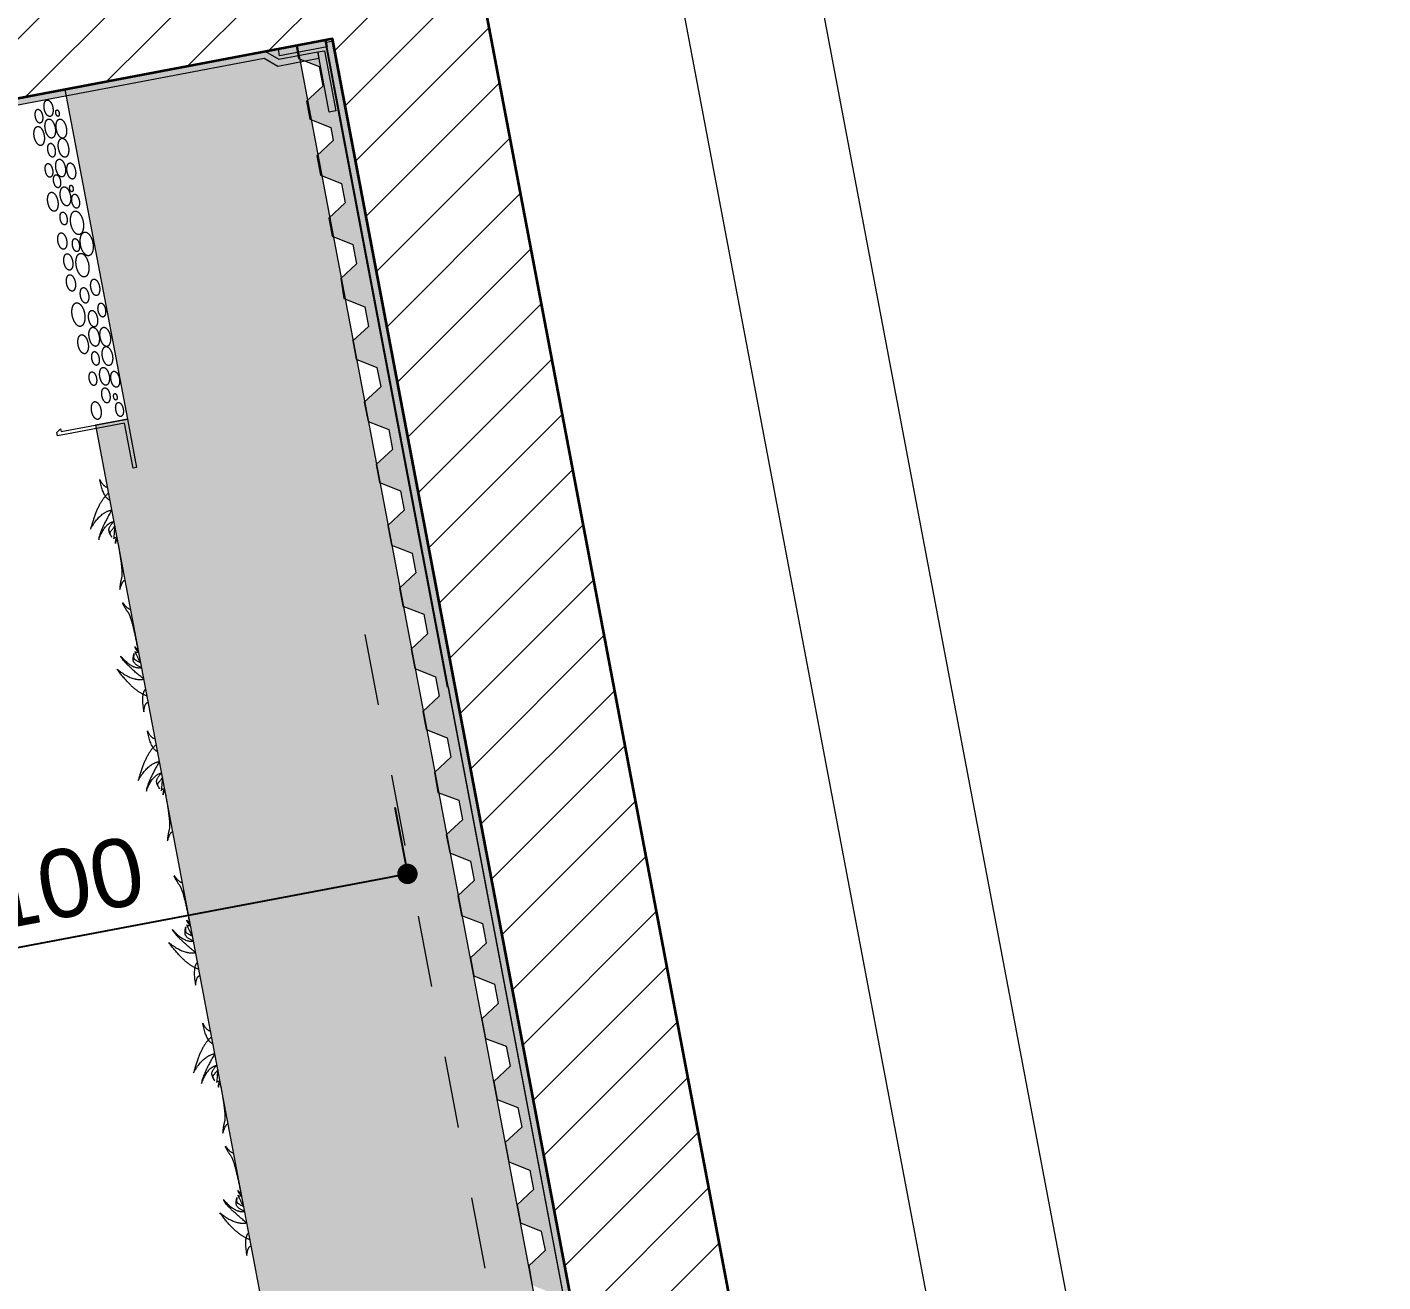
# Model space of a CAD drawing. Header units: centimetres. Extents: x 56941 to 84569, y -27946 to -11680.
# Drawn here: x 58322.1 to 58522.3, y -23960.7 to -23775.4 of the extents above; entities that cross this region are included whole.
import ezdxf

# ---------------------------------------------------------------- set-up
doc = ezdxf.new("R2010")
doc.units = ezdxf.units.CM
doc.header["$LTSCALE"] = 50.8
doc.header["$PDMODE"] = 1
doc.header["$PDSIZE"] = -2
doc.linetypes.add('Style de ligne -1', pattern=[0.41664, 0.20828, -0.20836])
doc.layers.get('0').update_dxf_attribs({"lineweight": 18})
for name, color, linetype, lineweight in [('0-PROJET-DESSINS CRÉES', 7, 'Continuous', 9), ('0-PROJET-ISOLATION', 7, 'Continuous', 13), ('0-PROJET-MENUISERIES EXT', 7, 'Continuous', 5), ('0-PROJET-MUR BETON', 7, 'Continuous', 35)]:
    doc.layers.add(name, color=color, linetype=linetype, lineweight=lineweight)
doc.styles.add('Arial', font='Arial')
doc.styles.add('Helvetica', font='Helvetica')
doc.dimstyles.new('IS cotation 1_20ème', dxfattribs={"dimtxt": 10.08724, "dimasz": 3.007568, "dimexe": 1, "dimexo": 15.875, "dimgap": 3, "dimtad": 1, "dimdec": 1, "dimtxsty": 'Helvetica', "dimblk": 'DOT', "dimblk1": 'DOT', "dimblk2": 'DOT', "dimcen": 0, "dimdle": 10, "dimazin": 0, "dimtfac": 1, "dimtdec": 1, "dimtix": 1, "dimtmove": 0, "dimatfit": 0, "dimldrblk": 'VW_FILLEDARROW', "dimfxl": 0, "dimfrac": 2, "dimtolj": 1, "dimarcsym": 0})

# ---------------------------------------------------------------- blocks, each defined once
blk = doc.blocks.new('Groupe-219-1')
at = {"layer": '0-PROJET-DESSINS CRÉES', "lineweight": 13}
for points in [[(19507.7, -45874.06), (19507.7, -45874.37), (19507.87, -45875), (19508.18, -45875.46), (19508.54, -45875.63), (19508.86, -45875.46), (19509.04, -45875), (19509.04, -45874.37), (19508.87, -45873.74), (19508.56, -45873.28), (19508.2, -45873.11), (19507.88, -45873.28), (19507.7, -45873.74), (19507.7, -45874.06)], [(19506.39, -45875.2), (19506.38, -45875.46), (19506.51, -45876), (19506.75, -45876.41), (19507.05, -45876.59), (19507.32, -45876.49), (19507.5, -45876.13), (19507.52, -45875.62), (19507.39, -45875.08), (19507.15, -45874.67), (19506.85, -45874.49), (19506.58, -45874.59), (19506.41, -45874.95), (19506.39, -45875.2)], [(19507.84, -45876.92), (19507.83, -45877.28), (19508.01, -45878.02), (19508.36, -45878.58), (19508.77, -45878.82), (19509.14, -45878.66), (19509.37, -45878.16), (19509.4, -45877.45), (19509.22, -45876.71), (19508.88, -45876.15), (19508.46, -45875.91), (19508.09, -45876.06), (19507.86, -45876.56), (19507.84, -45876.92)], [(19509.72, -45874.64), (19509.65, -45874.6), (19509.52, -45874.64), (19509.44, -45874.8), (19509.42, -45875.04), (19509.48, -45875.29), (19509.59, -45875.49), (19509.73, -45875.58), (19509.86, -45875.54), (19509.94, -45875.38), (19509.96, -45875.14), (19509.9, -45874.89), (19509.79, -45874.69), (19509.72, -45874.64)], [(19509.55, -45876.47), (19509.46, -45876.77), (19509.5, -45877.51), (19509.73, -45878.22), (19510.11, -45878.7), (19510.53, -45878.83), (19510.87, -45878.56), (19511.05, -45877.98), (19511.01, -45877.23), (19510.77, -45876.52), (19510.39, -45876.04), (19509.98, -45875.92), (19509.64, -45876.18), (19509.55, -45876.47)], [(19506.21, -45878.01), (19506.2, -45878.37), (19506.38, -45879.11), (19506.73, -45879.67), (19507.14, -45879.91), (19507.51, -45879.76), (19507.74, -45879.25), (19507.77, -45878.54), (19507.59, -45877.8), (19507.25, -45877.24), (19506.83, -45877), (19506.46, -45877.15), (19506.23, -45877.66), (19506.21, -45878.01)], [(19508.25, -45880.22), (19508.24, -45880.48), (19508.36, -45881.01), (19508.61, -45881.43), (19508.91, -45881.61), (19509.18, -45881.51), (19509.35, -45881.15), (19509.38, -45880.64), (19509.25, -45880.1), (19509, -45879.69), (19508.71, -45879.51), (19508.43, -45879.61), (19508.26, -45879.97), (19508.25, -45880.22)], [(19509.8, -45879.76), (19509.79, -45880.12), (19509.97, -45880.86), (19510.32, -45881.42), (19510.73, -45881.66), (19511.1, -45881.51), (19511.33, -45881.01), (19511.36, -45880.29), (19511.18, -45879.55), (19510.84, -45878.99), (19510.42, -45878.75), (19510.05, -45878.91), (19509.82, -45879.41), (19509.8, -45879.76)], [(19509.43, -45883.04), (19509.45, -45883.39), (19509.69, -45884.04), (19510.05, -45884.46), (19510.43, -45884.54), (19510.74, -45884.27), (19510.89, -45883.7), (19510.84, -45883), (19510.6, -45882.35), (19510.25, -45881.93), (19509.86, -45881.85), (19509.55, -45882.12), (19509.4, -45882.69), (19509.43, -45883.04)], [(19507.87, -45883.2), (19507.86, -45883.46), (19507.99, -45883.99), (19508.23, -45884.41), (19508.53, -45884.59), (19508.8, -45884.49), (19508.97, -45884.13), (19509, -45883.62), (19508.87, -45883.08), (19508.63, -45882.67), (19508.33, -45882.49), (19508.06, -45882.59), (19507.88, -45882.95), (19507.87, -45883.2)], [(19511.2, -45882.7), (19511.1, -45882.9), (19511.05, -45883.49), (19511.19, -45884.12), (19511.47, -45884.62), (19511.81, -45884.85), (19512.14, -45884.76), (19512.35, -45884.37), (19512.39, -45883.77), (19512.26, -45883.14), (19511.98, -45882.65), (19511.63, -45882.41), (19511.31, -45882.5), (19511.2, -45882.7)], [(19509.1, -45884.8), (19509.08, -45885.04), (19509.2, -45885.55), (19509.42, -45885.95), (19509.7, -45886.13), (19509.96, -45886.05), (19510.13, -45885.73), (19510.16, -45885.25), (19510.05, -45884.74), (19509.82, -45884.34), (19509.54, -45884.16), (19509.28, -45884.24), (19509.12, -45884.56), (19509.1, -45884.8)], [(19510.09, -45886.93), (19510.07, -45887.29), (19510.26, -45888.02), (19510.6, -45888.59), (19511.02, -45888.82), (19511.39, -45888.67), (19511.62, -45888.17), (19511.65, -45887.46), (19511.47, -45886.72), (19511.12, -45886.15), (19510.71, -45885.92), (19510.34, -45886.07), (19510.1, -45886.57), (19510.09, -45886.93)], [(19511.77, -45885.77), (19511.7, -45885.72), (19511.57, -45885.76), (19511.49, -45885.92), (19511.47, -45886.16), (19511.53, -45886.42), (19511.64, -45886.62), (19511.78, -45886.71), (19511.91, -45886.67), (19512, -45886.51), (19512.01, -45886.27), (19511.96, -45886.01), (19511.84, -45885.81), (19511.77, -45885.77)], [(19508.23, -45887.73), (19508.21, -45888.09), (19508.39, -45888.83), (19508.74, -45889.39), (19509.15, -45889.63), (19509.52, -45889.48), (19509.76, -45888.98), (19509.78, -45888.26), (19509.6, -45887.52), (19509.26, -45886.96), (19508.84, -45886.72), (19508.47, -45886.88), (19508.24, -45887.38), (19508.23, -45887.73)], [(19511.79, -45887.91), (19511.8, -45888.18), (19511.97, -45888.71), (19512.25, -45889.07), (19512.55, -45889.17), (19512.81, -45888.98), (19512.94, -45888.56), (19512.92, -45888.01), (19512.75, -45887.48), (19512.47, -45887.12), (19512.17, -45887.02), (19511.91, -45887.21), (19511.78, -45887.64), (19511.79, -45887.91)], [(19510.07, -45890.3), (19510.05, -45890.54), (19510.16, -45891.05), (19510.39, -45891.45), (19510.67, -45891.63), (19510.93, -45891.55), (19511.1, -45891.23), (19511.13, -45890.75), (19511.02, -45890.24), (19510.79, -45889.84), (19510.51, -45889.66), (19510.25, -45889.74), (19510.08, -45890.06), (19510.07, -45890.3)], [(19511.61, -45891.02), (19511.64, -45891.48), (19511.94, -45892.35), (19512.41, -45892.94), (19512.92, -45893.08), (19513.34, -45892.74), (19513.55, -45892), (19513.5, -45891.08), (19513.2, -45890.21), (19512.73, -45889.63), (19512.22, -45889.49), (19511.8, -45889.83), (19511.59, -45890.56), (19511.61, -45891.02)], [(19509.73, -45893.66), (19509.72, -45893.97), (19509.9, -45894.6), (19510.21, -45895.07), (19510.57, -45895.23), (19510.88, -45895.06), (19511.07, -45894.6), (19511.07, -45893.97), (19510.89, -45893.34), (19510.58, -45892.88), (19510.22, -45892.71), (19509.91, -45892.88), (19509.73, -45893.34), (19509.73, -45893.66)], [(19511.89, -45894.23), (19511.87, -45894.47), (19511.98, -45894.98), (19512.21, -45895.38), (19512.49, -45895.56), (19512.75, -45895.48), (19512.92, -45895.16), (19512.95, -45894.68), (19512.84, -45894.17), (19512.61, -45893.77), (19512.33, -45893.59), (19512.07, -45893.67), (19511.9, -45893.99), (19511.89, -45894.23)], [(19513.05, -45894.13), (19513.07, -45894.6), (19513.37, -45895.47), (19513.84, -45896.05), (19514.36, -45896.19), (19514.77, -45895.85), (19514.98, -45895.12), (19514.93, -45894.19), (19514.63, -45893.32), (19514.16, -45892.74), (19513.65, -45892.6), (19513.23, -45892.94), (19513.02, -45893.67), (19513.05, -45894.13)], [(19510.62, -45896.74), (19510.61, -45897.06), (19510.79, -45897.69), (19511.1, -45898.15), (19511.46, -45898.32), (19511.77, -45898.15), (19511.96, -45897.69), (19511.96, -45897.06), (19511.78, -45896.43), (19511.47, -45895.96), (19511.11, -45895.8), (19510.8, -45895.97), (19510.62, -45896.43), (19510.62, -45896.74)], [(19512.42, -45897.27), (19512.44, -45897.73), (19512.74, -45898.6), (19513.21, -45899.19), (19513.73, -45899.33), (19514.14, -45898.99), (19514.35, -45898.25), (19514.3, -45897.33), (19514, -45896.46), (19513.53, -45895.88), (19513.02, -45895.74), (19512.6, -45896.08), (19512.39, -45896.81), (19512.42, -45897.27)], [(19511.01, -45899.85), (19511, -45900.16), (19511.18, -45900.79), (19511.49, -45901.25), (19511.85, -45901.42), (19512.16, -45901.25), (19512.35, -45900.79), (19512.35, -45900.16), (19512.17, -45899.53), (19511.86, -45899.07), (19511.5, -45898.9), (19511.19, -45899.07), (19511.01, -45899.53), (19511.01, -45899.85)], [(19514.58, -45900.5), (19514.58, -45900.82), (19514.76, -45901.45), (19515.07, -45901.91), (19515.43, -45902.08), (19515.74, -45901.91), (19515.92, -45901.44), (19515.93, -45900.81), (19515.75, -45900.18), (19515.44, -45899.72), (19515.08, -45899.55), (19514.77, -45899.72), (19514.58, -45900.18), (19514.58, -45900.5)], [(19513.2, -45901.06), (19513.09, -45901.23), (19513.03, -45901.79), (19513.14, -45902.41), (19513.4, -45902.91), (19513.74, -45903.17), (19514.05, -45903.11), (19514.27, -45902.75), (19514.33, -45902.19), (19514.22, -45901.58), (19513.96, -45901.08), (19513.63, -45900.82), (19513.31, -45900.88), (19513.2, -45901.06)], [(19511.82, -45904.57), (19511.85, -45905.03), (19512.15, -45905.9), (19512.62, -45906.49), (19513.13, -45906.63), (19513.55, -45906.28), (19513.76, -45905.55), (19513.71, -45904.63), (19513.41, -45903.76), (19512.94, -45903.18), (19512.42, -45903.04), (19512.01, -45903.38), (19511.79, -45904.11), (19511.82, -45904.57)], [(19515.68, -45903.68), (19515.65, -45903.92), (19515.73, -45904.47), (19515.95, -45904.94), (19516.25, -45905.2), (19516.54, -45905.18), (19516.75, -45904.89), (19516.82, -45904.4), (19516.73, -45903.85), (19516.52, -45903.38), (19516.22, -45903.12), (19515.93, -45903.14), (19515.72, -45903.43), (19515.68, -45903.68)], [(19514.27, -45905.12), (19514.27, -45905.44), (19514.45, -45906.07), (19514.76, -45906.53), (19515.12, -45906.7), (19515.43, -45906.53), (19515.61, -45906.06), (19515.62, -45905.43), (19515.44, -45904.8), (19515.13, -45904.34), (19514.77, -45904.17), (19514.46, -45904.34), (19514.27, -45904.8), (19514.27, -45905.12)], [(19512.7, -45908.76), (19512.68, -45909.12), (19512.87, -45909.86), (19513.21, -45910.42), (19513.63, -45910.66), (19514, -45910.5), (19514.23, -45910), (19514.26, -45909.29), (19514.08, -45908.55), (19513.73, -45907.99), (19513.32, -45907.75), (19512.95, -45907.9), (19512.71, -45908.4), (19512.7, -45908.76)], [(19514.33, -45907.67), (19514.32, -45908.03), (19514.5, -45908.77), (19514.84, -45909.33), (19515.26, -45909.57), (19515.63, -45909.41), (19515.86, -45908.91), (19515.89, -45908.2), (19515.71, -45907.46), (19515.36, -45906.9), (19514.95, -45906.66), (19514.58, -45906.81), (19514.34, -45907.31), (19514.33, -45907.67)], [(19516.03, -45907.22), (19515.94, -45907.52), (19515.98, -45908.26), (19516.22, -45908.97), (19516.6, -45909.45), (19517.01, -45909.58), (19517.36, -45909.31), (19517.53, -45908.72), (19517.5, -45907.98), (19517.26, -45907.27), (19516.88, -45906.79), (19516.46, -45906.66), (19516.12, -45906.93), (19516.03, -45907.22)], [(19516.29, -45910.51), (19516.27, -45910.87), (19516.46, -45911.61), (19516.8, -45912.17), (19517.21, -45912.41), (19517.59, -45912.26), (19517.82, -45911.75), (19517.85, -45911.04), (19517.67, -45910.3), (19517.32, -45909.74), (19516.91, -45909.5), (19516.53, -45909.65), (19516.3, -45910.15), (19516.29, -45910.51)], [(19514.74, -45910.97), (19514.72, -45911.23), (19514.85, -45911.76), (19515.1, -45912.18), (19515.39, -45912.36), (19515.67, -45912.26), (19515.84, -45911.9), (19515.86, -45911.39), (19515.74, -45910.85), (19515.49, -45910.44), (19515.19, -45910.26), (19514.92, -45910.36), (19514.75, -45910.71), (19514.74, -45910.97)], [(19514.36, -45913.95), (19514.34, -45914.21), (19514.47, -45914.74), (19514.72, -45915.16), (19515.02, -45915.34), (19515.29, -45915.23), (19515.46, -45914.88), (19515.49, -45914.37), (19515.36, -45913.83), (19515.11, -45913.42), (19514.81, -45913.24), (19514.54, -45913.34), (19514.37, -45913.69), (19514.36, -45913.95)], [(19515.91, -45913.79), (19515.94, -45914.14), (19516.18, -45914.78), (19516.53, -45915.21), (19516.92, -45915.29), (19517.23, -45915.02), (19517.38, -45914.45), (19517.33, -45913.75), (19517.09, -45913.1), (19516.73, -45912.68), (19516.35, -45912.59), (19516.04, -45912.87), (19515.89, -45913.44), (19515.91, -45913.79)], [(19517.69, -45913.45), (19517.58, -45913.65), (19517.54, -45914.24), (19517.67, -45914.87), (19517.95, -45915.37), (19518.3, -45915.6), (19518.62, -45915.51), (19518.83, -45915.11), (19518.88, -45914.52), (19518.74, -45913.89), (19518.46, -45913.39), (19518.12, -45913.16), (19517.79, -45913.25), (19517.69, -45913.45)], [(19516.26, -45916.13), (19516.2, -45916.38), (19516.26, -45916.97), (19516.47, -45917.51), (19516.78, -45917.85), (19517.11, -45917.89), (19517.36, -45917.63), (19517.47, -45917.14), (19517.41, -45916.54), (19517.2, -45916), (19516.89, -45915.67), (19516.56, -45915.62), (19516.31, -45915.88), (19516.26, -45916.13)], [(19514.7, -45918.84), (19514.72, -45919.19), (19514.96, -45919.84), (19515.32, -45920.26), (19515.7, -45920.35), (19516.01, -45920.07), (19516.16, -45919.51), (19516.11, -45918.81), (19515.87, -45918.16), (19515.51, -45917.74), (19515.13, -45917.65), (19514.82, -45917.93), (19514.67, -45918.49), (19514.7, -45918.84)], [(19518.26, -45916.52), (19518.19, -45916.47), (19518.06, -45916.51), (19517.98, -45916.67), (19517.96, -45916.91), (19518.02, -45917.17), (19518.13, -45917.37), (19518.27, -45917.46), (19518.4, -45917.42), (19518.48, -45917.25), (19518.5, -45917.02), (19518.44, -45916.76), (19518.33, -45916.56), (19518.26, -45916.52)], [(19518.28, -45918.66), (19518.29, -45918.93), (19518.46, -45919.46), (19518.73, -45919.82), (19519.04, -45919.92), (19519.29, -45919.73), (19519.43, -45919.3), (19519.41, -45918.76), (19519.23, -45918.23), (19518.96, -45917.87), (19518.65, -45917.77), (19518.4, -45917.96), (19518.26, -45918.38), (19518.28, -45918.66)]]:
    blk.add_open_spline(points, degree=2, dxfattribs=at)
blk = doc.blocks.new('Groupe-252-1')
at = {"layer": '0-PROJET-DESSINS CRÉES', "color": 7, "linetype": 'Continuous', "lineweight": 5}
for points in [[(19517.41, -45932.23), (19516.43, -45931.82), (19515.93, -45929.18)], [(19515.93, -45929.18), (19516.49, -45930.31), (19517.04, -45930.29)], [(19517.22, -45931.21), (19515.65, -45932.44), (19514.55, -45936.51)], [(19514.55, -45936.51), (19515.96, -45934), (19517.68, -45933.68)], [(19517.68, -45933.68), (19515.75, -45937.14), (19515.77, -45938.09)], [(19515.77, -45938.09), (19516.62, -45935.65), (19518.01, -45935.39)], [(19518.01, -45935.39), (19517.16, -45936.26), (19517.33, -45937.18), (19517.73, -45937.71)], [(19517.73, -45937.71), (19517.37, -45937.13), (19517.56, -45936.81), (19518.14, -45936.08)], [(19518.14, -45936.08), (19517.97, -45938.09), (19517.99, -45937.77), (19518.44, -45937.69)], [(19518.44, -45937.69), (19518.17, -45938.18), (19518.24, -45938.61)], [(19518.24, -45938.61), (19518.34, -45938.15), (19518.53, -45938.12)], [(19518.53, -45938.12), (19519.32, -45942.33), (19519.19, -45943.53)], [(19519.19, -45943.53), (19518.93, -45944.49), (19518.88, -45945.33)], [(19518.91, -45945.41), (19519.26, -45944.11), (19519.65, -45944.04)]]:
    blk.add_open_spline(points, degree=2, dxfattribs=at)
blk = doc.blocks.new('Groupe-253-1')
at = {"layer": '0-PROJET-DESSINS CRÉES', "color": 7, "linetype": 'Continuous', "lineweight": 5}
for points in [[(19519.27, -45947.29), (19520.07, -45948.37), (19520.46, -45948.3)], [(19520.22, -45948.94), (19519.62, -45948.14), (19519.27, -45947.37)], [(19521.58, -45954.21), (19520.78, -45950.01), (19520.22, -45948.94)], [(19521.66, -45954.65), (19521.23, -45954.3), (19521.13, -45953.87)], [(19521.13, -45953.87), (19521.4, -45954.26), (19521.58, -45954.21)], [(19522.42, -45958.66), (19519.35, -45956.15), (19519.02, -45955.25)], [(19519.02, -45955.25), (19520.7, -45957.22), (19522.09, -45956.95)], [(19522.09, -45956.95), (19520.99, -45956.45), (19520.81, -45955.53), (19520.99, -45954.89)], [(19520.99, -45954.89), (19520.86, -45955.56), (19521.16, -45955.8), (19521.96, -45956.26)], [(19521.96, -45956.26), (19521.07, -45954.45), (19521.21, -45954.74), (19521.66, -45954.65)], [(19522.89, -45961.13), (19520.98, -45960.56), (19518.47, -45957.17)], [(19518.47, -45957.17), (19520.69, -45958.99), (19522.42, -45958.66)], [(19522.69, -45960.11), (19521.93, -45960.84), (19522.43, -45963.49)], [(19522.43, -45963.49), (19522.54, -45962.23), (19523.06, -45962.05)]]:
    blk.add_open_spline(points, degree=2, dxfattribs=at)
blk = doc.blocks.new('Groupe-254-1')
at = {"layer": '0-PROJET-DESSINS CRÉES', "color": 7, "linetype": 'Continuous', "lineweight": 5}
for points in [[(19524.45, -45969.36), (19523.47, -45968.96), (19522.97, -45966.31)], [(19522.97, -45966.31), (19523.53, -45967.44), (19524.08, -45967.42)], [(19524.26, -45968.34), (19522.69, -45969.57), (19521.59, -45973.64)], [(19521.59, -45973.64), (19523, -45971.14), (19524.72, -45970.81)], [(19524.72, -45970.81), (19522.79, -45974.27), (19522.81, -45975.22)], [(19522.81, -45975.22), (19523.66, -45972.78), (19525.05, -45972.52)], [(19525.05, -45972.52), (19524.2, -45973.39), (19524.37, -45974.31), (19524.77, -45974.84)], [(19524.77, -45974.84), (19524.41, -45974.26), (19524.6, -45973.94), (19525.18, -45973.21)], [(19525.18, -45973.21), (19525, -45975.22), (19525.03, -45974.91), (19525.48, -45974.82)], [(19525.48, -45974.82), (19525.21, -45975.31), (19525.28, -45975.74)], [(19525.28, -45975.74), (19525.38, -45975.28), (19525.56, -45975.26)], [(19525.56, -45975.26), (19526.36, -45979.46), (19526.23, -45980.66)], [(19526.23, -45980.66), (19525.97, -45981.63), (19525.91, -45982.47)], [(19525.95, -45982.54), (19526.3, -45981.24), (19526.68, -45981.17)]]:
    blk.add_open_spline(points, degree=2, dxfattribs=at)
blk = doc.blocks.new('Groupe-255-1')
at = {"layer": '0-PROJET-DESSINS CRÉES', "color": 7, "linetype": 'Continuous', "lineweight": 5}
for points in [[(19527.86, -45989.3), (19527.27, -45988.5), (19526.91, -45987.74)], [(19526.92, -45987.65), (19527.72, -45988.73), (19528.1, -45988.66)], [(19529.22, -45994.58), (19528.42, -45990.37), (19527.86, -45989.3)], [(19530.06, -45999.02), (19526.99, -45996.51), (19526.66, -45995.61)], [(19526.66, -45995.61), (19528.35, -45997.58), (19529.74, -45997.31)], [(19529.74, -45997.31), (19528.63, -45996.81), (19528.46, -45995.89), (19528.63, -45995.25)], [(19528.63, -45995.25), (19528.51, -45995.92), (19528.8, -45996.16), (19529.61, -45996.62)], [(19529.3, -45995.01), (19528.87, -45994.66), (19528.78, -45994.23)], [(19528.78, -45994.23), (19529.04, -45994.62), (19529.22, -45994.58)], [(19529.61, -45996.62), (19528.71, -45994.82), (19528.85, -45995.1), (19529.3, -45995.01)], [(19530.53, -46001.49), (19528.62, -46000.92), (19526.11, -45997.53)], [(19526.11, -45997.53), (19528.33, -45999.35), (19530.06, -45999.02)], [(19530.34, -46000.47), (19529.58, -46001.2), (19530.08, -46003.85)], [(19530.08, -46003.85), (19530.18, -46002.59), (19530.7, -46002.41)]]:
    blk.add_open_spline(points, degree=2, dxfattribs=at)
blk = doc.blocks.new('Groupe-256-1')
at = {"layer": '0-PROJET-DESSINS CRÉES', "color": 7, "linetype": 'Continuous', "lineweight": 5}
for points in [[(19532.61, -46012.51), (19531.64, -46012.11), (19531.14, -46009.46)], [(19531.14, -46009.46), (19531.7, -46010.59), (19532.25, -46010.57)], [(19532.42, -46011.49), (19530.86, -46012.72), (19529.76, -46016.79)], [(19529.76, -46016.79), (19531.16, -46014.29), (19532.89, -46013.96)], [(19532.89, -46013.96), (19530.95, -46017.42), (19530.97, -46018.37)], [(19530.97, -46018.37), (19531.82, -46015.93), (19533.21, -46015.67)], [(19533.21, -46015.67), (19532.36, -46016.54), (19532.54, -46017.46), (19532.93, -46017.99)], [(19532.93, -46017.99), (19532.57, -46017.41), (19532.76, -46017.09), (19533.34, -46016.36)], [(19533.34, -46016.36), (19533.17, -46018.37), (19533.2, -46018.05), (19533.65, -46017.97)], [(19533.65, -46017.97), (19533.37, -46018.46), (19533.44, -46018.89)], [(19533.44, -46018.89), (19533.54, -46018.43), (19533.73, -46018.41)], [(19533.73, -46018.41), (19534.53, -46022.61), (19534.39, -46023.81)], [(19534.39, -46023.81), (19534.13, -46024.77), (19534.08, -46025.62)], [(19534.12, -46025.69), (19534.47, -46024.39), (19534.85, -46024.32)]]:
    blk.add_open_spline(points, degree=2, dxfattribs=at)
blk = doc.blocks.new('Groupe-257-1')
at = {"layer": '0-PROJET-DESSINS CRÉES', "color": 7, "linetype": 'Continuous', "lineweight": 5}
for points in [[(19535.42, -46029.22), (19534.83, -46028.42), (19534.47, -46027.66)], [(19534.48, -46027.57), (19535.28, -46028.65), (19535.66, -46028.58)], [(19536.78, -46034.5), (19535.98, -46030.29), (19535.42, -46029.22)], [(19537.62, -46038.94), (19534.55, -46036.43), (19534.22, -46035.53)], [(19534.22, -46035.53), (19535.91, -46037.5), (19537.3, -46037.23)], [(19537.3, -46037.23), (19536.19, -46036.73), (19536.02, -46035.81), (19536.19, -46035.17)], [(19536.19, -46035.17), (19536.07, -46035.84), (19536.36, -46036.08), (19537.17, -46036.54)], [(19536.86, -46034.93), (19536.43, -46034.58), (19536.34, -46034.15)], [(19536.34, -46034.15), (19536.6, -46034.54), (19536.78, -46034.5)], [(19537.17, -46036.54), (19536.27, -46034.74), (19536.41, -46035.02), (19536.86, -46034.93)], [(19538.09, -46041.41), (19536.18, -46040.84), (19533.67, -46037.45)], [(19533.67, -46037.45), (19535.89, -46039.27), (19537.62, -46038.94)], [(19537.9, -46040.39), (19537.14, -46041.12), (19537.64, -46043.77)], [(19537.64, -46043.77), (19537.74, -46042.52), (19538.26, -46042.33)]]:
    blk.add_open_spline(points, degree=2, dxfattribs=at)
blk = doc.blocks.new('Groupe-258-1')
at = {"layer": '0-PROJET-DESSINS CRÉES', "color": 7}
for name in ['Groupe-252-1', 'Groupe-253-1', 'Groupe-254-1', 'Groupe-255-1', 'Groupe-256-1', 'Groupe-257-1']:
    blk.add_blockref(name, (0, 0), dxfattribs=at)
blk = doc.blocks.new('_DOT')
at = {"color": 0, "linetype": 'ByBlock', "lineweight": -2}
blk.add_line((-0.5, 0), (-1, 0), dxfattribs=at)
at = {"color": 0, "linetype": 'ByBlock', "const_width": 0.5}
blk.add_lwpolyline([(-0.25, 0, 1), (0.25, 0, 1)], format="xyb", close=True, dxfattribs=at)
blk = doc.blocks.new('*D453')
at = {"layer": '0-PROJET-DESSINS CRÉES', "color": 0, "linetype": 'Continuous', "lineweight": -2}
for p, q in [((58376.41, -23890.62), (58378.46, -23901.43)), ((58375.32, -23901.01), (58282.91, -23918.51)), ((58278.09, -23909.24), (58280.14, -23920.05))]:
    blk.add_line(p, q, dxfattribs=at)
at = {"layer": 'Defpoints', "color": 0}
for p in [(58352, -23761.72), (58271.65, -23875.22), (58279.95, -23919.07)]:
    blk.add_point(p, dxfattribs=at)
at = {"layer": '0-PROJET-DESSINS CRÉES', "color": 0, "lineweight": -2, "xscale": 3.007568359375, "yscale": 3.007568359375, "zscale": 3.007568359375}
for p, rotation in [((58378.27, -23900.45), 10.72359474388783), ((58279.95, -23919.07), 190.7235947438878)]:
    blk.add_blockref('_DOT', p, dxfattribs=dict(at, rotation=rotation))
at = {"layer": '0-PROJET-DESSINS CRÉES', "color": 0, "lineweight": 13, "insert": (58327.62, -23901.87), "char_height": 10.069, "attachment_point": 5, "rotation": 10.7236, "style": 'Arial'}
blk.add_mtext('\\A1;100', dxfattribs=at)
blk = doc.blocks.new('VW_FILLEDARROW')
at = {"linetype": 'Continuous', "lineweight": 0}
blk.add_hatch(color=0, dxfattribs=at).paths.add_polyline_path([(-10.557, 2.829), (0, 0), (-10.557, -2.829)])
at = {"color": 0, "linetype": 'Continuous', "lineweight": 5, "flags": 128}
blk.add_lwpolyline([(-10.557, 2.829), (0, 0), (-10.557, -2.829)], close=True, dxfattribs=at)

msp = doc.modelspace()

# ---------------------------------------------------------------- hatches: boundary and pattern name
at = {"layer": '0-PROJET-DESSINS CRÉES', "linetype": 'Continuous', "lineweight": 18}
h = msp.add_hatch(dxfattribs=at)
h.set_pattern_fill('Sable-3', color=252, style=0, pattern_type=2)
h.set_pattern_definition([(-57.3808, (805976.2092, -272820.6966), (-2.526815418, -1.61715919), [0.004, -7.996]), (-45, (805975.3686, -272820.373), (-1.828799997, -1.828799997), [0.025863138, -2.560450621]), (-45, (805975.4879, -272821.1308), (-1.828799997, -1.828799997), [0.025863138, -2.560450621]), (-45, (805975.9217, -272819.2517), (-1.828799997, -1.828799997), [0.025863138, -2.560450621]), (-45, (805975.1149, -272819.8067), (-1.828799997, -1.828799997), [0.025863138, -2.560450621]), (-45, (805974.6815, -272820.2255), (-1.828799997, -1.828799997), [0.025863138, -2.560450621]), (-45, (805975.0109, -272820.8527), (-1.828799997, -1.828799997), [0.025863138, -2.560450621]), (-45, (805977.0952, -272820.309), (-1.828799997, -1.828799997), [0.025863138, -2.560450621]), (-45, (805975.699, -272821.437), (-1.828799997, -1.828799997), [0.064657844, -2.5216559146]), (-45, (805976.382, -272820.2206), (-1.828799997, -1.828799997), [0.025863138, -2.560450621]), (-45, (805975.1338, -272819.3063), (-1.828799997, -1.828799997), [0.025863138, -2.560450621]), (-45, (805976.461, -272819.7396), (-1.828799997, -1.828799997), [0.064657844, -2.5216559146]), (-45, (805974.175, -272820.5307), (-1.828799997, -1.828799997), [0.025863138, -2.560450621]), (-45, (805975.7221, -272820.116), (-1.828799997, -1.828799997), [0.064657844, -2.5216559146]), (-45, (805974.378, -272819.6533), (-1.828799997, -1.828799997), [0.064657844, -2.5216559146])])
h.paths.add_polyline_path([(58327.7, -23784.64), (58336.91, -23833.29), (58332.22, -23834.18), (58387.75, -24127.4), (58426.79, -24120.01), (58362.05, -23778.14)])
at = {"layer": '0-PROJET-DESSINS CRÉES', "linetype": 'Continuous', "lineweight": 0}
msp.add_hatch(color=254, dxfattribs=at).paths.add_polyline_path([(58366.11, -23777.37), (58361.82, -23778.18), (58362.17, -23780.04), (58365.24, -23781.25), (58365.79, -23784.13), (58363.37, -23786.38), (58363.87, -23789.04), (58366.95, -23790.25), (58367.15, -23791.33), (58367.31, -23792.16), (58364.89, -23794.41), (58365.44, -23797.3), (58368.51, -23798.51), (58369.06, -23801.39), (58366.64, -23803.64), (58367.14, -23806.3), (58370.21, -23807.51), (58370.76, -23810.39), (58368.45, -23812.54), (58368.89, -23815.52), (58371.96, -23816.73), (58372.51, -23819.62), (58370.19, -23821.77), (58370.7, -23824.46), (58373.77, -23825.67), (58374.32, -23828.55), (58371.9, -23830.8), (58372.45, -23833.68), (58375.51, -23834.83), (58376.07, -23837.77), (58373.65, -23840.02), (58374.15, -23842.68), (58377.23, -23843.89), (58377.77, -23846.77), (58375.35, -23849.02), (58375.9, -23851.91), (58378.97, -23853.12), (58379.52, -23856), (58377.1, -23858.25), (58377.6, -23860.91), (58380.68, -23862.12), (58381.22, -23865), (58378.8, -23867.25), (58379.35, -23870.13), (58382.42, -23871.34), (58382.97, -23874.23), (58380.55, -23876.48), (58381.05, -23879.14), (58384.13, -23880.34), (58384.67, -23883.23), (58382.26, -23885.48), (58382.78, -23888.41), (58385.87, -23889.57), (58386.42, -23892.45), (58384, -23894.7), (58384.51, -23897.36), (58387.58, -23898.57), (58388.13, -23901.45), (58385.71, -23903.7), (58386.25, -23906.59), (58389.33, -23907.8), (58389.87, -23910.68), (58387.56, -23912.83), (58388.07, -23915.52), (58391.14, -23916.73), (58391.68, -23919.61), (58389.27, -23921.86), (58389.81, -23924.74), (58392.87, -23925.89), (58393.43, -23928.84), (58391.01, -23931.09), (58391.52, -23933.75), (58394.59, -23934.96), (58395.14, -23937.84), (58392.72, -23940.09), (58393.26, -23942.97), (58396.34, -23944.18), (58396.88, -23947.06), (58394.46, -23949.31), (58394.97, -23951.97), (58398.04, -23953.18), (58398.59, -23956.07), (58396.17, -23958.32), (58396.71, -23961.2), (58399.79, -23962.41), (58400.33, -23965.29), (58397.92, -23967.54), (58398.42, -23970.2), (58401.49, -23971.41), (58402.04, -23974.29), (58399.62, -23976.54), (58400.15, -23979.48), (58403.24, -23980.63), (58403.78, -23983.52), (58401.37, -23985.77), (58401.87, -23988.43), (58404.94, -23989.64), (58405.49, -23992.52), (58403.73, -23994.16), (58403.59, -23994.19), (58403.05, -23994.68), (58403.6, -23997.57), (58403.62, -23997.65), (58404.3, -23997.92), (58404.43, -23997.89), (58406.67, -23998.78), (58407.22, -24001.66), (58404.8, -24003.91), (58405.31, -24006.57), (58408.38, -24007.78), (58408.92, -24010.66), (58406.47, -24012.87), (58407.05, -24015.79), (58410.13, -24017), (58410.67, -24019.88), (58408.25, -24022.13), (58408.76, -24024.79), (58411.83, -24026), (58412.38, -24028.89), (58409.96, -24031.14), (58410.5, -24034.02), (58413.58, -24035.23), (58414.12, -24038.11), (58411.71, -24040.36), (58412.21, -24043.02), (58415.28, -24044.23), (58415.83, -24047.11), (58413.41, -24049.36), (58413.96, -24052.25), (58417.03, -24053.45), (58417.57, -24056.34), (58415.16, -24058.59), (58415.66, -24061.25), (58418.73, -24062.46), (58419.29, -24065.4), (58416.86, -24067.59), (58417.41, -24070.47), (58420.48, -24071.68), (58421.03, -24074.56), (58418.61, -24076.81), (58419.12, -24079.5), (58422.06, -24080.66), (58422.61, -24083.54), (58420.19, -24085.79), (58420.86, -24088.73), (58423.81, -24089.88), (58424.35, -24092.77), (58421.93, -24095.02), (58422.44, -24097.68), (58425.51, -24098.88), (58426.06, -24101.77), (58423.64, -24104.02), (58424.19, -24106.9), (58427.26, -24108.11), (58427.8, -24110.99), (58425.39, -24113.24), (58425.89, -24115.9), (58428.96, -24117.11), (58429.17, -24118.19), (58430.71, -24117.9), (58407.86, -23997.24), (58384.31, -23872.85), (58384.19, -23872.88), (58368.7, -23791.04)])
at = {"layer": '0-PROJET-ISOLATION', "linetype": 'Continuous', "lineweight": 0}
for points in [[(58366.22, -23777.34), (58366.4, -23778.32), (58359.4, -23779.65), (58359.22, -23778.67)], [(58432.13, -24120.01), (58431.15, -24120.2), (58366.27, -23777.63), (58367.26, -23777.45)], [(58302.1, -23789.48), (58357.29, -23779.04), (58359.3, -23780.18), (58365.02, -23779.1), (58365.21, -23780.08), (58359.13, -23781.23), (58357.1, -23780.08), (58302.28, -23790.47)], [(58367.69, -23787.81), (58366.71, -23788), (58365.02, -23779.1), (58366.01, -23778.91)]]:
    msp.add_hatch(color=255, dxfattribs=at).paths.add_polyline_path(points)
at = {"layer": '0-PROJET-MUR BETON', "linetype": 'Continuous', "lineweight": 5}
h = msp.add_hatch(dxfattribs=at)
h.set_pattern_fill('hachure A', style=0, pattern_type=2)
h.set_pattern_definition([(45, (38816.9114, 22086.9576), (5.2916667, -4.4097222), [])])
h.paths.add_polyline_path([(58363.85, -23759.48), (58340.78, -23637.62), (58275.67, -23649.95), (58272.32, -23632.27), (58337.43, -23619.94), (58306.14, -23454.76), (58286.49, -23458.48), (58283.14, -23440.79), (58914.28, -23321.27), (58922.99, -23337.94), (58860.39, -23349.79), (58918.1, -23654.51), (58968.57, -23644.96), (58977.28, -23661.63), (58921.45, -23672.2), (59360.76, -25991.95), (59405.32, -25983.51), (59415, -26002.03), (59364.48, -26011.6), (59392.32, -26158.59), (59438.53, -26149.84), (59448.21, -26168.37), (58779.05, -26295.09), (58775.33, -26275.44), (58838.07, -26263.56), (58716.93, -25623.86), (58654.19, -25635.74), (58650.34, -25615.4), (58713.08, -25603.52), (58682.78, -25443.54), (58620.04, -25455.42), (58616.19, -25435.09), (58678.93, -25423.21), (58582.67, -24914.91), (58519.93, -24926.8), (58516.08, -24906.46), (58578.82, -24894.58), (58504.71, -24503.25), (58441.97, -24515.13), (58438.12, -24494.79), (58500.86, -24482.91), (58435.98, -24140.35), (58373.24, -24152.23), (58369.39, -24131.89), (58432.13, -24120.01), (58367.2, -23777.16), (58302.1, -23789.49), (58298.75, -23771.8)])
h.paths.add_polyline_path([(59094.84, -26042.31), (59092.73, -26031.16), (59086.39, -26032.36), (58649.19, -23723.76), (58389.8, -23772.88), (58829.11, -26092.63)])
h.paths.add_polyline_path([(58908.68, -23674.62), (58670.78, -23719.67), (59110.09, -26039.42), (59354.33, -25993.17), (59352.21, -25982.02), (59345.88, -25983.22)])
h.paths.add_polyline_path([(59379.55, -26161.01), (59351.71, -26014.02), (58832.83, -26112.28), (58860.67, -26259.28)])
h.paths.add_polyline_path([(58328.74, -23450.48), (58386.45, -23755.2), (58645.84, -23706.07), (58588.13, -23401.35)])
h.paths.add_polyline_path([(58847.62, -23352.21), (58609.72, -23397.26), (58667.43, -23701.99), (58905.33, -23656.93)])

# ---------------------------------------------------------------- linework, layer by layer
at = {"layer": '0-PROJET-DESSINS CRÉES', "color": 7, "linetype": 'Continuous', "lineweight": 13}
msp.add_line((58483.16, -24111.53), (58418.01, -23767.54), dxfattribs=at)
at = {"layer": '0-PROJET-DESSINS CRÉES', "color": 7, "linetype": 'Style de ligne -1', "lineweight": 13}
msp.add_line((58389.73, -23958.67), (58370.38, -23856.49), dxfattribs=at)
at = {"layer": '0-PROJET-DESSINS CRÉES', "color": 7, "linetype": 'Continuous', "lineweight": 13, "flags": 128}
msp.add_lwpolyline([(58651.07, -23733.69), (58712.47, -24057.93), (58501.23, -24097.93), (58439.82, -23773.7)], close=True, dxfattribs=at)
at = {"layer": '0-PROJET-DESSINS CRÉES', "linetype": 'Continuous', "lineweight": 5, "flags": 128}
msp.add_lwpolyline([(58327.7, -23784.64), (58336.91, -23833.29), (58332.22, -23834.18), (58387.75, -24127.4), (58426.79, -24120.01), (58362.05, -23778.14)], close=True, dxfattribs=at)
at = {"layer": '0-PROJET-DESSINS CRÉES', "color": 7, "linetype": 'Continuous', "lineweight": 5, "flags": 128}
msp.add_lwpolyline([(58407.86, -23997.24), (58384.31, -23872.85), (58384.19, -23872.88), (58368.7, -23791.04), (58366.11, -23777.37), (58361.82, -23778.18), (58362.17, -23780.04), (58365.24, -23781.25), (58365.79, -23784.13), (58363.37, -23786.38), (58363.87, -23789.04), (58366.95, -23790.25), (58367.15, -23791.33), (58367.31, -23792.16), (58364.89, -23794.41), (58365.44, -23797.3), (58368.51, -23798.51), (58369.06, -23801.39), (58366.64, -23803.64), (58367.14, -23806.3), (58370.21, -23807.51), (58370.76, -23810.39), (58368.45, -23812.54), (58368.89, -23815.52), (58371.96, -23816.73), (58372.51, -23819.62), (58370.19, -23821.77), (58370.7, -23824.46), (58373.77, -23825.67), (58374.32, -23828.55), (58371.9, -23830.8), (58372.45, -23833.68), (58375.51, -23834.83), (58376.07, -23837.77), (58373.65, -23840.02), (58374.15, -23842.68), (58377.23, -23843.89), (58377.77, -23846.77), (58375.35, -23849.02), (58375.9, -23851.91), (58378.97, -23853.12), (58379.52, -23856), (58377.1, -23858.25), (58377.6, -23860.91), (58380.68, -23862.12), (58381.22, -23865), (58378.8, -23867.25), (58379.35, -23870.13), (58382.42, -23871.34), (58382.97, -23874.23), (58380.55, -23876.48), (58381.05, -23879.14), (58384.13, -23880.34), (58384.67, -23883.23), (58382.26, -23885.48), (58382.78, -23888.41), (58385.87, -23889.57), (58386.42, -23892.45), (58384, -23894.7), (58384.51, -23897.36), (58387.58, -23898.57), (58388.13, -23901.45), (58385.71, -23903.7), (58386.25, -23906.59), (58389.33, -23907.8), (58389.87, -23910.68), (58387.56, -23912.83), (58388.07, -23915.52), (58391.14, -23916.73), (58391.68, -23919.61), (58389.27, -23921.86), (58389.81, -23924.74), (58392.87, -23925.89), (58393.43, -23928.84), (58391.01, -23931.09), (58391.52, -23933.75), (58394.59, -23934.96), (58395.14, -23937.84), (58392.72, -23940.09), (58393.26, -23942.97), (58396.34, -23944.18), (58396.88, -23947.06), (58394.46, -23949.31), (58394.97, -23951.97), (58398.04, -23953.18), (58398.59, -23956.07), (58396.17, -23958.32), (58396.71, -23961.2)], dxfattribs=at)
at = {"layer": '0-PROJET-DESSINS CRÉES', "flags": 128}
msp.add_lwpolyline([(58338.27, -23840.47), (58337.78, -23840.56), (58336.51, -23833.88), (58327.91, -23835.51), (58326.61, -23835.75), (58326.52, -23835.26), (58327.03, -23834.72), (58327.16, -23835.14), (58336.91, -23833.29)], close=True, dxfattribs=at)
at = {"layer": '0-PROJET-ISOLATION', "flags": 128}
for points in [[(58366.22, -23777.34), (58366.4, -23778.32), (58359.4, -23779.65), (58359.22, -23778.67)], [(58432.13, -24120.01), (58431.15, -24120.2), (58366.27, -23777.63), (58367.26, -23777.45)], [(58302.1, -23789.48), (58357.29, -23779.04), (58359.3, -23780.18), (58365.02, -23779.1), (58365.21, -23780.08), (58359.13, -23781.23), (58357.1, -23780.08), (58302.28, -23790.47)], [(58367.69, -23787.81), (58366.71, -23788), (58365.02, -23779.1), (58366.01, -23778.91)]]:
    msp.add_lwpolyline(points, close=True, dxfattribs=at)
at = {"layer": '0-PROJET-MUR BETON', "flags": 128}
msp.add_lwpolyline([(58678.93, -25423.21), (58582.67, -24914.91), (58519.93, -24926.8), (58516.08, -24906.46), (58578.82, -24894.58), (58504.71, -24503.25), (58441.97, -24515.13), (58438.12, -24494.79), (58500.86, -24482.91), (58435.98, -24140.35), (58373.24, -24152.23), (58369.39, -24131.89), (58432.13, -24120.01), (58367.2, -23777.16), (58302.1, -23789.49), (58298.75, -23771.8), (58363.85, -23759.48), (58340.78, -23637.62), (58275.67, -23649.95), (58272.32, -23632.27)], dxfattribs=at)
msp.add_lwpolyline([(59094.84, -26042.31), (59092.73, -26031.16), (59086.39, -26032.36), (58649.19, -23723.76), (58389.8, -23772.88), (58829.11, -26092.63)], close=True, dxfattribs=at)

# ---------------------------------------------------------------- block references
at = {"layer": '0-PROJET-DESSINS CRÉES', "color": 7}
msp.add_blockref('Groupe-258-1', (38816.91, 22086.96), dxfattribs=at)
at = {"layer": '0-PROJET-MENUISERIES EXT', "color": 7}
msp.add_blockref('Groupe-219-1', (38816.91, 22086.96), dxfattribs=at)

# ---------------------------------------------------------------- dimensions: what is measured, and where the dimension line sits
at = {"layer": '0-PROJET-DESSINS CRÉES', "color": 7, "linetype": 'Continuous', "lineweight": 13}
dim = msp.add_linear_dim(base=(58279.95, -23919.07), p1=(58352, -23761.72), p2=(58271.65, -23875.22), angle=10.7236, dimstyle='IS cotation 1_20ème', override={"dimtxt": 10.068866, "dimdec": 0, "dimpost": '<>', "dimtxsty": 'Arial', "dimtmove": 2}, dxfattribs=at)
dim.commit()
dim.dimension.update_dxf_attribs({"geometry": '*D453', "text_midpoint": (58327.62, -23901.87)})

doc.saveas('drawing.dxf')
